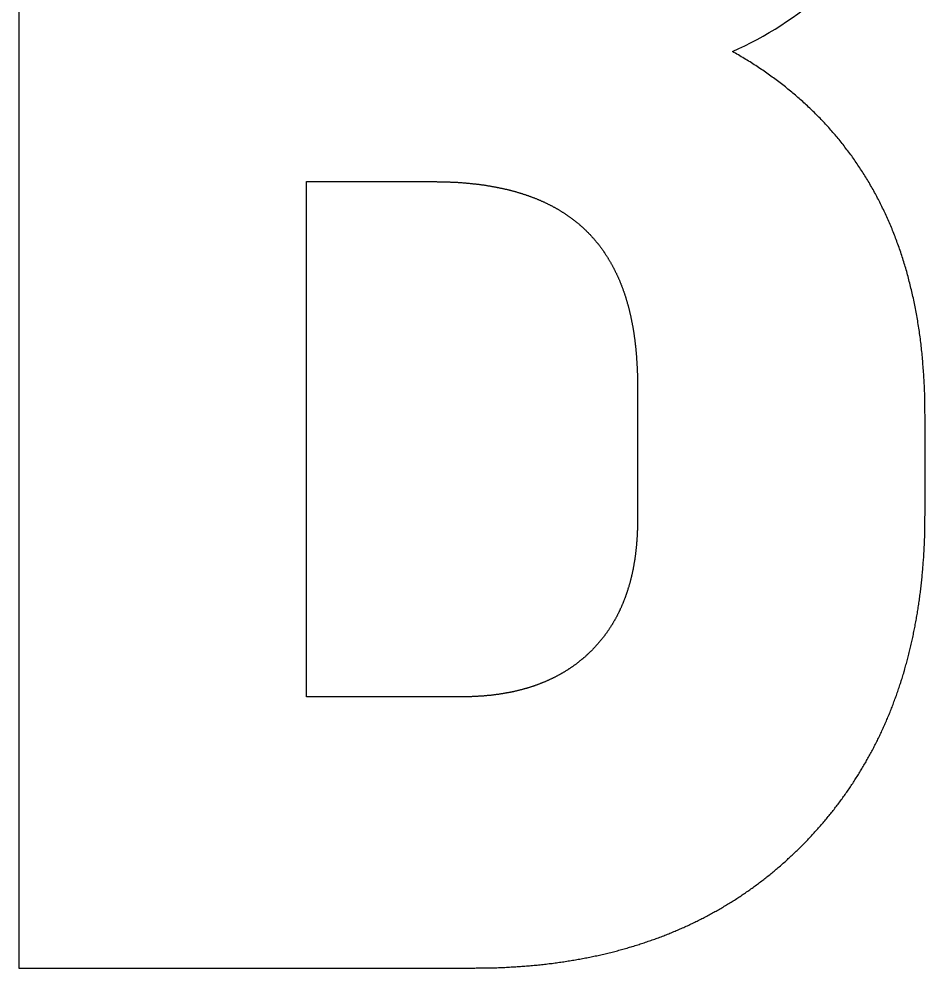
# Model space of a CAD drawing. Header units: millimetres. Extents: x -1211 to -100, y -1155 to 1320.
# Drawn here: x -291.93 to -280, y -617.96 to -605.46 of the extents above; entities that cross this region are included whole.
import ezdxf

# ---------------------------------------------------------------- set-up
doc = ezdxf.new("R2010")
doc.units = ezdxf.units.MM
doc.layers.get('0').update_dxf_attribs({"lineweight": 25, "true_color": 0xffffff})

msp = doc.modelspace()

# ---------------------------------------------------------------- linework, layer by layer
at = {"color": 5, "true_color": 0x0000ff, "flags": 128}
msp.add_lwpolyline([(-291.932, -592.964), (-291.932, -617.964), (-285.932, -617.964), (-285.911, -617.963), (-285.89, -617.963), (-285.869, -617.963), (-285.848, -617.963), (-285.826, -617.963), (-285.805, -617.963), (-285.784, -617.962), (-285.764, -617.962), (-285.743, -617.961), (-285.722, -617.961), (-285.701, -617.961), (-285.68, -617.96), (-285.659, -617.959), (-285.639, -617.959), (-285.618, -617.958), (-285.597, -617.957), (-285.576, -617.956), (-285.556, -617.955), (-285.535, -617.955), (-285.515, -617.954), (-285.494, -617.953), (-285.474, -617.951), (-285.453, -617.95), (-285.433, -617.949), (-285.412, -617.948), (-285.392, -617.947), (-285.372, -617.945), (-285.352, -617.944), (-285.331, -617.943), (-285.311, -617.941), (-285.291, -617.94), (-285.271, -617.938), (-285.251, -617.936), (-285.231, -617.935), (-285.211, -617.933), (-285.191, -617.931), (-285.171, -617.93), (-285.151, -617.928), (-285.131, -617.926), (-285.111, -617.924), (-285.091, -617.922), (-285.071, -617.92), (-285.051, -617.918), (-285.032, -617.915), (-285.012, -617.913), (-284.992, -617.911), (-284.973, -617.909), (-284.953, -617.906), (-284.934, -617.904), (-284.914, -617.902), (-284.895, -617.899), (-284.875, -617.896), (-284.856, -617.894), (-284.836, -617.891), (-284.817, -617.888), (-284.798, -617.886), (-284.778, -617.883), (-284.759, -617.88), (-284.74, -617.877), (-284.721, -617.874), (-284.701, -617.871), (-284.682, -617.868), (-284.663, -617.865), (-284.644, -617.862), (-284.625, -617.859), (-284.606, -617.855), (-284.587, -617.852), (-284.568, -617.849), (-284.549, -617.845), (-284.53, -617.842), (-284.512, -617.839), (-284.493, -617.835), (-284.474, -617.831), (-284.455, -617.828), (-284.437, -617.824), (-284.418, -617.82), (-284.399, -617.816), (-284.381, -617.813), (-284.362, -617.809), (-284.344, -617.805), (-284.325, -617.801), (-284.307, -617.797), (-284.288, -617.793), (-284.27, -617.789), (-284.252, -617.784), (-284.233, -617.78), (-284.215, -617.776), (-284.197, -617.771), (-284.179, -617.767), (-284.16, -617.763), (-284.142, -617.758), (-284.124, -617.754), (-284.106, -617.749), (-284.088, -617.744), (-284.07, -617.74), (-284.052, -617.735), (-284.034, -617.73), (-284.016, -617.725), (-283.998, -617.72), (-283.98, -617.716), (-283.963, -617.711), (-283.945, -617.706), (-283.927, -617.7), (-283.909, -617.695), (-283.892, -617.69), (-283.874, -617.685), (-283.857, -617.68), (-283.839, -617.674), (-283.821, -617.669), (-283.804, -617.663), (-283.786, -617.658), (-283.769, -617.652), (-283.752, -617.647), (-283.734, -617.641), (-283.717, -617.636), (-283.7, -617.63), (-283.682, -617.624), (-283.665, -617.618), (-283.648, -617.612), (-283.631, -617.606), (-283.614, -617.6), (-283.596, -617.594), (-283.579, -617.588), (-283.562, -617.582), (-283.545, -617.576), (-283.528, -617.57), (-283.511, -617.564), (-283.495, -617.557), (-283.478, -617.551), (-283.461, -617.544), (-283.444, -617.538), (-283.427, -617.531), (-283.411, -617.525), (-283.394, -617.518), (-283.377, -617.512), (-283.361, -617.505), (-283.344, -617.498), (-283.327, -617.491), (-283.311, -617.484), (-283.294, -617.478), (-283.278, -617.471), (-283.262, -617.464), (-283.245, -617.456), (-283.229, -617.449), (-283.212, -617.442), (-283.196, -617.435), (-283.18, -617.428), (-283.164, -617.42), (-283.148, -617.413), (-283.131, -617.406), (-283.115, -617.398), (-283.099, -617.391), (-283.083, -617.383), (-283.067, -617.375), (-283.051, -617.368), (-283.035, -617.36), (-283.019, -617.352), (-283.003, -617.345), (-282.988, -617.337), (-282.972, -617.329), (-282.956, -617.321), (-282.94, -617.313), (-282.924, -617.305), (-282.909, -617.297), (-282.893, -617.288), (-282.877, -617.28), (-282.862, -617.272), (-282.846, -617.264), (-282.831, -617.255), (-282.815, -617.247), (-282.8, -617.238), (-282.785, -617.23), (-282.769, -617.221), (-282.754, -617.213), (-282.738, -617.204), (-282.723, -617.195), (-282.708, -617.187), (-282.693, -617.178), (-282.678, -617.169), (-282.662, -617.16), (-282.647, -617.151), (-282.632, -617.142), (-282.617, -617.133), (-282.602, -617.124), (-282.587, -617.115), (-282.572, -617.106), (-282.557, -617.096), (-282.543, -617.087), (-282.528, -617.078), (-282.513, -617.068), (-282.498, -617.059), (-282.483, -617.049), (-282.469, -617.04), (-282.454, -617.03), (-282.439, -617.021), (-282.425, -617.011), (-282.41, -617.001), (-282.396, -616.991), (-282.381, -616.982), (-282.367, -616.972), (-282.352, -616.962), (-282.338, -616.952), (-282.324, -616.942), (-282.309, -616.932), (-282.295, -616.921), (-282.281, -616.911), (-282.266, -616.901), (-282.252, -616.891), (-282.238, -616.88), (-282.224, -616.87), (-282.21, -616.86), (-282.196, -616.849), (-282.182, -616.839), (-282.168, -616.828), (-282.154, -616.817), (-282.14, -616.807), (-282.126, -616.796), (-282.112, -616.785), (-282.098, -616.774), (-282.085, -616.763), (-282.071, -616.752), (-282.057, -616.741), (-282.043, -616.73), (-282.03, -616.719), (-282.016, -616.708), (-282.003, -616.697), (-281.989, -616.686), (-281.975, -616.675), (-281.962, -616.663), (-281.949, -616.652), (-281.935, -616.64), (-281.922, -616.629), (-281.908, -616.617), (-281.895, -616.606), (-281.882, -616.594), (-281.869, -616.582), (-281.855, -616.571), (-281.842, -616.559), (-281.829, -616.547), (-281.816, -616.535), (-281.803, -616.523), (-281.79, -616.511), (-281.777, -616.499), (-281.764, -616.487), (-281.751, -616.475), (-281.738, -616.463), (-281.725, -616.451), (-281.712, -616.438), (-281.699, -616.426), (-281.687, -616.414), (-281.674, -616.401), (-281.661, -616.389), (-281.648, -616.376), (-281.636, -616.364), (-281.623, -616.351), (-281.611, -616.339), (-281.598, -616.326), (-281.586, -616.313), (-281.573, -616.3), (-281.561, -616.287), (-281.548, -616.275), (-281.536, -616.262), (-281.524, -616.249), (-281.512, -616.236), (-281.5, -616.223), (-281.488, -616.21), (-281.475, -616.197), (-281.463, -616.184), (-281.452, -616.171), (-281.44, -616.158), (-281.428, -616.144), (-281.416, -616.131), (-281.404, -616.118), (-281.393, -616.105), (-281.381, -616.091), (-281.369, -616.078), (-281.358, -616.065), (-281.346, -616.051), (-281.335, -616.038), (-281.323, -616.024), (-281.312, -616.011), (-281.301, -615.997), (-281.29, -615.984), (-281.278, -615.97), (-281.267, -615.956), (-281.256, -615.943), (-281.245, -615.929), (-281.234, -615.915), (-281.223, -615.901), (-281.212, -615.888), (-281.201, -615.874), (-281.19, -615.86), (-281.18, -615.846), (-281.169, -615.832), (-281.158, -615.818), (-281.148, -615.804), (-281.137, -615.79), (-281.127, -615.776), (-281.116, -615.762), (-281.106, -615.748), (-281.095, -615.734), (-281.085, -615.719), (-281.075, -615.705), (-281.064, -615.691), (-281.054, -615.677), (-281.044, -615.662), (-281.034, -615.648), (-281.024, -615.633), (-281.014, -615.619), (-281.004, -615.604), (-280.994, -615.59), (-280.984, -615.575), (-280.975, -615.561), (-280.965, -615.546), (-280.955, -615.532), (-280.946, -615.517), (-280.936, -615.502), (-280.926, -615.487), (-280.917, -615.473), (-280.908, -615.458), (-280.898, -615.443), (-280.889, -615.428), (-280.879, -615.413), (-280.87, -615.398), (-280.861, -615.383), (-280.852, -615.368), (-280.843, -615.353), (-280.834, -615.338), (-280.825, -615.323), (-280.816, -615.308), (-280.807, -615.293), (-280.798, -615.278), (-280.789, -615.262), (-280.78, -615.247), (-280.772, -615.232), (-280.763, -615.216), (-280.755, -615.201), (-280.746, -615.186), (-280.737, -615.17), (-280.729, -615.155), (-280.721, -615.139), (-280.712, -615.124), (-280.704, -615.108), (-280.696, -615.093), (-280.687, -615.077), (-280.679, -615.061), (-280.671, -615.046), (-280.663, -615.03), (-280.655, -615.014), (-280.647, -614.998), (-280.639, -614.982), (-280.631, -614.967), (-280.623, -614.951), (-280.616, -614.935), (-280.608, -614.919), (-280.6, -614.903), (-280.593, -614.887), (-280.585, -614.871), (-280.578, -614.855), (-280.57, -614.838), (-280.563, -614.822), (-280.555, -614.806), (-280.548, -614.79), (-280.541, -614.774), (-280.533, -614.757), (-280.526, -614.741), (-280.519, -614.725), (-280.512, -614.708), (-280.505, -614.692), (-280.498, -614.675), (-280.491, -614.659), (-280.484, -614.642), (-280.477, -614.626), (-280.471, -614.609), (-280.464, -614.592), (-280.457, -614.576), (-280.45, -614.559), (-280.444, -614.542), (-280.437, -614.526), (-280.431, -614.509), (-280.424, -614.492), (-280.418, -614.475), (-280.412, -614.458), (-280.405, -614.441), (-280.399, -614.424), (-280.393, -614.407), (-280.387, -614.39), (-280.381, -614.373), (-280.375, -614.356), (-280.368, -614.339), (-280.363, -614.322), (-280.357, -614.305), (-280.351, -614.287), (-280.345, -614.27), (-280.339, -614.253), (-280.333, -614.235), (-280.328, -614.218), (-280.322, -614.201), (-280.317, -614.183), (-280.311, -614.166), (-280.306, -614.148), (-280.3, -614.131), (-280.295, -614.113), (-280.29, -614.096), (-280.284, -614.078), (-280.279, -614.06), (-280.274, -614.043), (-280.269, -614.025), (-280.264, -614.007), (-280.259, -613.989), (-280.254, -613.971), (-280.249, -613.954), (-280.244, -613.936), (-280.239, -613.918), (-280.234, -613.9), (-280.229, -613.882), (-280.225, -613.864), (-280.22, -613.846), (-280.216, -613.828), (-280.211, -613.809), (-280.207, -613.791), (-280.202, -613.773), (-280.198, -613.755), (-280.193, -613.737), (-280.189, -613.718), (-280.185, -613.7), (-280.181, -613.682), (-280.177, -613.663), (-280.172, -613.645), (-280.168, -613.626), (-280.164, -613.608), (-280.16, -613.589), (-280.157, -613.571), (-280.153, -613.552), (-280.149, -613.533), (-280.145, -613.515), (-280.141, -613.496), (-280.138, -613.477), (-280.134, -613.459), (-280.131, -613.44), (-280.127, -613.421), (-280.124, -613.402), (-280.12, -613.383), (-280.117, -613.364), (-280.114, -613.345), (-280.11, -613.326), (-280.107, -613.307), (-280.104, -613.288), (-280.101, -613.269), (-280.098, -613.25), (-280.095, -613.231), (-280.092, -613.212), (-280.089, -613.192), (-280.086, -613.173), (-280.083, -613.154), (-280.08, -613.135), (-280.078, -613.115), (-280.075, -613.096), (-280.072, -613.076), (-280.07, -613.057), (-280.067, -613.037), (-280.065, -613.018), (-280.062, -612.998), (-280.06, -612.979), (-280.058, -612.959), (-280.055, -612.939), (-280.053, -612.92), (-280.051, -612.9), (-280.049, -612.88), (-280.047, -612.861), (-280.045, -612.841), (-280.043, -612.821), (-280.041, -612.801), (-280.039, -612.781), (-280.037, -612.761), (-280.035, -612.741), (-280.034, -612.721), (-280.032, -612.701), (-280.03, -612.681), (-280.029, -612.661), (-280.027, -612.641), (-280.026, -612.62), (-280.024, -612.6), (-280.023, -612.58), (-280.021, -612.56), (-280.02, -612.539), (-280.019, -612.519), (-280.018, -612.499), (-280.016, -612.478), (-280.015, -612.458), (-280.014, -612.437), (-280.013, -612.417), (-280.012, -612.396), (-280.011, -612.376), (-280.011, -612.355), (-280.01, -612.334), (-280.009, -612.314), (-280.008, -612.293), (-280.008, -612.272), (-280.007, -612.251), (-280.006, -612.23), (-280.006, -612.21), (-280.005, -612.189), (-280.005, -612.168), (-280.005, -612.147), (-280.004, -612.126), (-280.004, -612.105), (-280.004, -612.084), (-280.004, -612.063), (-280.004, -612.042), (-280.004, -612.02), (-280.003, -611.999), (-280.003, -610.678), (-280.004, -610.652), (-280.004, -610.625), (-280.004, -610.599), (-280.004, -610.573), (-280.004, -610.547), (-280.005, -610.521), (-280.005, -610.496), (-280.006, -610.47), (-280.007, -610.444), (-280.007, -610.418), (-280.008, -610.393), (-280.009, -610.367), (-280.01, -610.342), (-280.011, -610.316), (-280.012, -610.291), (-280.013, -610.266), (-280.015, -610.24), (-280.016, -610.215), (-280.017, -610.19), (-280.019, -610.165), (-280.021, -610.14), (-280.022, -610.115), (-280.024, -610.09), (-280.026, -610.065), (-280.028, -610.04), (-280.03, -610.016), (-280.032, -609.991), (-280.034, -609.966), (-280.036, -609.942), (-280.038, -609.917), (-280.041, -609.893), (-280.043, -609.869), (-280.046, -609.844), (-280.048, -609.82), (-280.051, -609.796), (-280.054, -609.772), (-280.056, -609.748), (-280.059, -609.724), (-280.062, -609.7), (-280.065, -609.676), (-280.069, -609.652), (-280.072, -609.628), (-280.075, -609.604), (-280.078, -609.581), (-280.082, -609.557), (-280.085, -609.534), (-280.089, -609.51), (-280.093, -609.487), (-280.096, -609.463), (-280.1, -609.44), (-280.104, -609.417), (-280.108, -609.394), (-280.112, -609.37), (-280.116, -609.347), (-280.121, -609.324), (-280.125, -609.301), (-280.129, -609.278), (-280.134, -609.256), (-280.138, -609.233), (-280.143, -609.21), (-280.147, -609.187), (-280.152, -609.165), (-280.157, -609.142), (-280.162, -609.12), (-280.167, -609.097), (-280.172, -609.075), (-280.177, -609.053), (-280.182, -609.03), (-280.188, -609.008), (-280.193, -608.986), (-280.199, -608.964), (-280.204, -608.942), (-280.21, -608.92), (-280.215, -608.898), (-280.221, -608.876), (-280.227, -608.854), (-280.233, -608.833), (-280.239, -608.811), (-280.245, -608.789), (-280.251, -608.768), (-280.257, -608.746), (-280.264, -608.725), (-280.27, -608.704), (-280.277, -608.682), (-280.283, -608.661), (-280.29, -608.64), (-280.296, -608.619), (-280.303, -608.598), (-280.31, -608.577), (-280.317, -608.556), (-280.324, -608.535), (-280.331, -608.514), (-280.338, -608.493), (-280.345, -608.472), (-280.353, -608.452), (-280.36, -608.431), (-280.368, -608.411), (-280.375, -608.39), (-280.383, -608.37), (-280.39, -608.349), (-280.398, -608.329), (-280.406, -608.309), (-280.414, -608.289), (-280.422, -608.268), (-280.43, -608.248), (-280.438, -608.228), (-280.446, -608.208), (-280.455, -608.188), (-280.463, -608.169), (-280.472, -608.149), (-280.48, -608.129), (-280.489, -608.109), (-280.498, -608.09), (-280.506, -608.07), (-280.515, -608.051), (-280.524, -608.031), (-280.533, -608.012), (-280.542, -607.993), (-280.551, -607.973), (-280.561, -607.954), (-280.57, -607.935), (-280.579, -607.916), (-280.589, -607.897), (-280.598, -607.878), (-280.608, -607.859), (-280.618, -607.84), (-280.628, -607.822), (-280.637, -607.803), (-280.647, -607.784), (-280.657, -607.766), (-280.667, -607.747), (-280.678, -607.728), (-280.688, -607.71), (-280.698, -607.692), (-280.709, -607.673), (-280.719, -607.655), (-280.73, -607.637), (-280.74, -607.619), (-280.751, -607.601), (-280.762, -607.583), (-280.773, -607.565), (-280.784, -607.547), (-280.795, -607.529), (-280.806, -607.511), (-280.817, -607.493), (-280.828, -607.476), (-280.84, -607.458), (-280.851, -607.441), (-280.862, -607.423), (-280.874, -607.406), (-280.886, -607.388), (-280.897, -607.371), (-280.909, -607.354), (-280.921, -607.337), (-280.933, -607.319), (-280.945, -607.302), (-280.957, -607.285), (-280.969, -607.268), (-280.982, -607.252), (-280.994, -607.235), (-281.006, -607.218), (-281.019, -607.201), (-281.031, -607.185), (-281.044, -607.168), (-281.057, -607.151), (-281.07, -607.135), (-281.083, -607.118), (-281.096, -607.102), (-281.109, -607.086), (-281.122, -607.07), (-281.135, -607.053), (-281.148, -607.037), (-281.162, -607.021), (-281.175, -607.005), (-281.188, -606.989), (-281.202, -606.973), (-281.216, -606.957), (-281.229, -606.942), (-281.243, -606.926), (-281.257, -606.91), (-281.271, -606.895), (-281.285, -606.879), (-281.299, -606.864), (-281.313, -606.848), (-281.328, -606.833), (-281.342, -606.818), (-281.357, -606.802), (-281.371, -606.787), (-281.386, -606.772), (-281.4, -606.757), (-281.415, -606.742), (-281.43, -606.727), (-281.445, -606.712), (-281.46, -606.697), (-281.475, -606.682), (-281.49, -606.668), (-281.505, -606.653), (-281.52, -606.638), (-281.536, -606.624), (-281.551, -606.609), (-281.567, -606.595), (-281.582, -606.581), (-281.598, -606.566), (-281.614, -606.552), (-281.63, -606.538), (-281.645, -606.524), (-281.661, -606.51), (-281.677, -606.496), (-281.694, -606.482), (-281.71, -606.468), (-281.726, -606.454), (-281.742, -606.44), (-281.759, -606.426), (-281.775, -606.413), (-281.792, -606.399), (-281.809, -606.386), (-281.825, -606.372), (-281.842, -606.359), (-281.859, -606.345), (-281.876, -606.332), (-281.893, -606.319), (-281.91, -606.306), (-281.928, -606.292), (-281.945, -606.279), (-281.962, -606.266), (-281.98, -606.253), (-281.997, -606.24), (-282.015, -606.228), (-282.033, -606.215), (-282.05, -606.202), (-282.068, -606.189), (-282.086, -606.177), (-282.104, -606.164), (-282.122, -606.152), (-282.14, -606.139), (-282.158, -606.127), (-282.177, -606.115), (-282.195, -606.102), (-282.214, -606.09), (-282.232, -606.078), (-282.251, -606.066), (-282.269, -606.054), (-282.288, -606.042), (-282.307, -606.03), (-282.326, -606.018), (-282.345, -606.007), (-282.364, -605.995), (-282.383, -605.983), (-282.402, -605.972), (-282.422, -605.96), (-282.441, -605.949), (-282.461, -605.937), (-282.48, -605.926), (-282.5, -605.915), (-282.519, -605.903), (-282.539, -605.892, 0.156907), (-280.414, -603.999, 0.134483)], format="xyb", dxfattribs=at)
msp.add_lwpolyline([(-288.146, -614.392), (-288.146, -607.606), (-286.468, -607.606), (-286.457, -607.606), (-286.447, -607.606), (-286.436, -607.606), (-286.426, -607.607), (-286.415, -607.607), (-286.405, -607.607), (-286.394, -607.607), (-286.384, -607.607), (-286.373, -607.607), (-286.363, -607.607), (-286.352, -607.608), (-286.342, -607.608), (-286.332, -607.608), (-286.321, -607.608), (-286.311, -607.609), (-286.301, -607.609), (-286.291, -607.609), (-286.28, -607.61), (-286.27, -607.61), (-286.26, -607.61), (-286.25, -607.611), (-286.24, -607.611), (-286.23, -607.612), (-286.219, -607.612), (-286.209, -607.613), (-286.199, -607.613), (-286.189, -607.614), (-286.179, -607.614), (-286.169, -607.615), (-286.159, -607.615), (-286.149, -607.616), (-286.139, -607.617), (-286.129, -607.617), (-286.12, -607.618), (-286.11, -607.619), (-286.1, -607.619), (-286.09, -607.62), (-286.08, -607.621), (-286.07, -607.622), (-286.061, -607.622), (-286.051, -607.623), (-286.041, -607.624), (-286.032, -607.625), (-286.022, -607.626), (-286.012, -607.627), (-286.003, -607.628), (-285.993, -607.629), (-285.983, -607.63), (-285.974, -607.631), (-285.964, -607.632), (-285.955, -607.633), (-285.945, -607.634), (-285.936, -607.635), (-285.926, -607.636), (-285.917, -607.637), (-285.907, -607.638), (-285.898, -607.639), (-285.889, -607.64), (-285.879, -607.641), (-285.87, -607.643), (-285.861, -607.644), (-285.851, -607.645), (-285.842, -607.646), (-285.833, -607.648), (-285.824, -607.649), (-285.814, -607.65), (-285.805, -607.652), (-285.796, -607.653), (-285.787, -607.654), (-285.778, -607.656), (-285.769, -607.657), (-285.759, -607.659), (-285.75, -607.66), (-285.741, -607.662), (-285.732, -607.663), (-285.723, -607.665), (-285.714, -607.666), (-285.705, -607.668), (-285.696, -607.669), (-285.688, -607.671), (-285.679, -607.673), (-285.67, -607.674), (-285.661, -607.676), (-285.652, -607.677), (-285.643, -607.679), (-285.635, -607.681), (-285.626, -607.683), (-285.617, -607.684), (-285.608, -607.686), (-285.6, -607.688), (-285.591, -607.69), (-285.582, -607.692), (-285.574, -607.694), (-285.565, -607.695), (-285.556, -607.697), (-285.548, -607.699), (-285.539, -607.701), (-285.531, -607.703), (-285.522, -607.705), (-285.514, -607.707), (-285.505, -607.709), (-285.497, -607.711), (-285.488, -607.713), (-285.48, -607.715), (-285.472, -607.718), (-285.463, -607.72), (-285.455, -607.722), (-285.447, -607.724), (-285.438, -607.726), (-285.43, -607.728), (-285.422, -607.731), (-285.414, -607.733), (-285.405, -607.735), (-285.397, -607.737), (-285.389, -607.74), (-285.381, -607.742), (-285.373, -607.744), (-285.365, -607.747), (-285.357, -607.749), (-285.348, -607.752), (-285.34, -607.754), (-285.332, -607.756), (-285.324, -607.759), (-285.316, -607.761), (-285.308, -607.764), (-285.301, -607.766), (-285.293, -607.769), (-285.285, -607.772), (-285.277, -607.774), (-285.269, -607.777), (-285.261, -607.779), (-285.253, -607.782), (-285.246, -607.785), (-285.238, -607.787), (-285.23, -607.79), (-285.222, -607.793), (-285.215, -607.796), (-285.207, -607.798), (-285.199, -607.801), (-285.192, -607.804), (-285.184, -607.807), (-285.176, -607.81), (-285.169, -607.813), (-285.161, -607.815), (-285.154, -607.818), (-285.146, -607.821), (-285.139, -607.824), (-285.131, -607.827), (-285.124, -607.83), (-285.116, -607.833), (-285.109, -607.836), (-285.102, -607.839), (-285.094, -607.842), (-285.087, -607.845), (-285.08, -607.849), (-285.072, -607.852), (-285.065, -607.855), (-285.058, -607.858), (-285.051, -607.861), (-285.043, -607.864), (-285.036, -607.868), (-285.029, -607.871), (-285.022, -607.874), (-285.015, -607.878), (-285.008, -607.881), (-285.001, -607.884), (-284.993, -607.888), (-284.986, -607.891), (-284.979, -607.894), (-284.972, -607.898), (-284.965, -607.901), (-284.958, -607.905), (-284.952, -607.908), (-284.945, -607.912), (-284.938, -607.915), (-284.931, -607.919), (-284.924, -607.922), (-284.917, -607.926), (-284.91, -607.929), (-284.904, -607.933), (-284.897, -607.937), (-284.89, -607.94), (-284.883, -607.944), (-284.877, -607.948), (-284.87, -607.951), (-284.863, -607.955), (-284.857, -607.959), (-284.85, -607.963), (-284.843, -607.966), (-284.837, -607.97), (-284.83, -607.974), (-284.824, -607.978), (-284.817, -607.982), (-284.811, -607.986), (-284.804, -607.99), (-284.798, -607.994), (-284.791, -607.998), (-284.785, -608.002), (-284.779, -608.006), (-284.772, -608.01), (-284.766, -608.014), (-284.76, -608.018), (-284.753, -608.022), (-284.747, -608.026), (-284.741, -608.03), (-284.735, -608.034), (-284.728, -608.038), (-284.722, -608.043), (-284.716, -608.047), (-284.71, -608.051), (-284.704, -608.055), (-284.698, -608.059), (-284.692, -608.064), (-284.685, -608.068), (-284.679, -608.072), (-284.673, -608.077), (-284.667, -608.081), (-284.661, -608.085), (-284.655, -608.09), (-284.65, -608.094), (-284.644, -608.099), (-284.638, -608.103), (-284.632, -608.108), (-284.626, -608.112), (-284.62, -608.117), (-284.614, -608.121), (-284.609, -608.126), (-284.603, -608.13), (-284.597, -608.135), (-284.591, -608.14), (-284.586, -608.144), (-284.58, -608.149), (-284.574, -608.154), (-284.569, -608.158), (-284.563, -608.163), (-284.557, -608.168), (-284.552, -608.173), (-284.546, -608.177), (-284.541, -608.182), (-284.535, -608.187), (-284.53, -608.192), (-284.524, -608.197), (-284.519, -608.202), (-284.513, -608.207), (-284.508, -608.212), (-284.503, -608.216), (-284.497, -608.221), (-284.492, -608.226), (-284.487, -608.231), (-284.481, -608.236), (-284.476, -608.242), (-284.471, -608.247), (-284.466, -608.252), (-284.46, -608.257), (-284.455, -608.262), (-284.45, -608.267), (-284.445, -608.272), (-284.44, -608.277), (-284.435, -608.283), (-284.429, -608.288), (-284.424, -608.293), (-284.419, -608.298), (-284.414, -608.304), (-284.409, -608.309), (-284.404, -608.314), (-284.399, -608.32), (-284.394, -608.325), (-284.389, -608.331), (-284.385, -608.336), (-284.38, -608.341), (-284.375, -608.347), (-284.37, -608.352), (-284.365, -608.358), (-284.36, -608.363), (-284.355, -608.369), (-284.351, -608.375), (-284.346, -608.38), (-284.341, -608.386), (-284.337, -608.391), (-284.332, -608.397), (-284.327, -608.403), (-284.323, -608.408), (-284.318, -608.414), (-284.313, -608.42), (-284.309, -608.426), (-284.304, -608.431), (-284.3, -608.437), (-284.295, -608.443), (-284.291, -608.449), (-284.286, -608.455), (-284.282, -608.461), (-284.277, -608.467), (-284.273, -608.473), (-284.268, -608.479), (-284.264, -608.485), (-284.26, -608.491), (-284.255, -608.497), (-284.251, -608.503), (-284.247, -608.509), (-284.242, -608.515), (-284.238, -608.521), (-284.234, -608.527), (-284.23, -608.533), (-284.225, -608.539), (-284.221, -608.546), (-284.217, -608.552), (-284.213, -608.558), (-284.209, -608.564), (-284.205, -608.57), (-284.201, -608.577), (-284.197, -608.583), (-284.192, -608.589), (-284.188, -608.596), (-284.184, -608.602), (-284.18, -608.609), (-284.177, -608.615), (-284.173, -608.621), (-284.169, -608.628), (-284.165, -608.634), (-284.161, -608.641), (-284.157, -608.647), (-284.153, -608.654), (-284.149, -608.661), (-284.146, -608.667), (-284.142, -608.674), (-284.138, -608.68), (-284.134, -608.687), (-284.131, -608.694), (-284.127, -608.701), (-284.123, -608.707), (-284.119, -608.714), (-284.116, -608.721), (-284.112, -608.728), (-284.109, -608.734), (-284.105, -608.741), (-284.101, -608.748), (-284.098, -608.755), (-284.094, -608.762), (-284.091, -608.769), (-284.087, -608.776), (-284.084, -608.783), (-284.081, -608.79), (-284.077, -608.797), (-284.074, -608.804), (-284.07, -608.811), (-284.067, -608.818), (-284.064, -608.825), (-284.06, -608.832), (-284.057, -608.839), (-284.054, -608.846), (-284.051, -608.853), (-284.047, -608.861), (-284.044, -608.868), (-284.041, -608.875), (-284.038, -608.882), (-284.035, -608.89), (-284.031, -608.897), (-284.028, -608.904), (-284.025, -608.911), (-284.022, -608.919), (-284.019, -608.926), (-284.016, -608.934), (-284.013, -608.941), (-284.01, -608.948), (-284.007, -608.956), (-284.004, -608.963), (-284.001, -608.971), (-283.998, -608.978), (-283.995, -608.986), (-283.992, -608.994), (-283.99, -609.001), (-283.987, -609.009), (-283.984, -609.016), (-283.981, -609.024), (-283.978, -609.032), (-283.976, -609.04), (-283.973, -609.047), (-283.97, -609.055), (-283.968, -609.063), (-283.965, -609.071), (-283.962, -609.078), (-283.96, -609.086), (-283.957, -609.094), (-283.954, -609.102), (-283.952, -609.11), (-283.949, -609.118), (-283.947, -609.126), (-283.944, -609.134), (-283.942, -609.142), (-283.939, -609.15), (-283.937, -609.158), (-283.934, -609.166), (-283.932, -609.174), (-283.93, -609.182), (-283.927, -609.19), (-283.925, -609.198), (-283.923, -609.206), (-283.92, -609.214), (-283.918, -609.223), (-283.916, -609.231), (-283.913, -609.239), (-283.911, -609.247), (-283.909, -609.255), (-283.907, -609.264), (-283.905, -609.272), (-283.902, -609.28), (-283.9, -609.289), (-283.898, -609.297), (-283.896, -609.306), (-283.894, -609.314), (-283.892, -609.322), (-283.89, -609.331), (-283.888, -609.339), (-283.886, -609.348), (-283.884, -609.356), (-283.882, -609.365), (-283.88, -609.374), (-283.878, -609.382), (-283.876, -609.391), (-283.875, -609.399), (-283.873, -609.408), (-283.871, -609.417), (-283.869, -609.425), (-283.867, -609.434), (-283.866, -609.443), (-283.864, -609.452), (-283.862, -609.46), (-283.86, -609.469), (-283.859, -609.478), (-283.857, -609.487), (-283.855, -609.496), (-283.854, -609.505), (-283.852, -609.514), (-283.851, -609.523), (-283.849, -609.532), (-283.847, -609.541), (-283.846, -609.55), (-283.844, -609.559), (-283.843, -609.568), (-283.841, -609.577), (-283.84, -609.586), (-283.839, -609.595), (-283.837, -609.604), (-283.836, -609.613), (-283.834, -609.622), (-283.833, -609.631), (-283.832, -609.641), (-283.831, -609.65), (-283.829, -609.659), (-283.828, -609.668), (-283.827, -609.678), (-283.826, -609.687), (-283.824, -609.696), (-283.823, -609.706), (-283.822, -609.715), (-283.821, -609.725), (-283.82, -609.734), (-283.819, -609.743), (-283.818, -609.753), (-283.816, -609.762), (-283.815, -609.772), (-283.814, -609.781), (-283.813, -609.791), (-283.812, -609.8), (-283.811, -609.81), (-283.811, -609.82), (-283.81, -609.829), (-283.809, -609.839), (-283.808, -609.849), (-283.807, -609.858), (-283.806, -609.868), (-283.805, -609.878), (-283.805, -609.888), (-283.804, -609.897), (-283.803, -609.907), (-283.802, -609.917), (-283.802, -609.927), (-283.801, -609.937), (-283.8, -609.947), (-283.8, -609.957), (-283.799, -609.966), (-283.798, -609.976), (-283.798, -609.986), (-283.797, -609.996), (-283.797, -610.006), (-283.796, -610.016), (-283.796, -610.027), (-283.795, -610.037), (-283.795, -610.047), (-283.794, -610.057), (-283.794, -610.067), (-283.793, -610.077), (-283.793, -610.087), (-283.792, -610.098), (-283.792, -610.108), (-283.792, -610.118), (-283.791, -610.128), (-283.791, -610.139), (-283.791, -610.149), (-283.791, -610.159), (-283.79, -610.17), (-283.79, -610.18), (-283.79, -610.19), (-283.79, -610.201), (-283.79, -610.211), (-283.79, -610.222), (-283.789, -610.232), (-283.789, -610.243), (-283.789, -610.253), (-283.789, -610.264), (-283.789, -610.274), (-283.789, -610.285), (-283.789, -612.071), (-283.789, -612.079), (-283.789, -612.088), (-283.789, -612.097), (-283.789, -612.105), (-283.789, -612.114), (-283.79, -612.122), (-283.79, -612.131), (-283.79, -612.139), (-283.79, -612.148), (-283.79, -612.156), (-283.79, -612.165), (-283.791, -612.173), (-283.791, -612.182), (-283.791, -612.19), (-283.791, -612.199), (-283.792, -612.207), (-283.792, -612.215), (-283.792, -612.224), (-283.793, -612.232), (-283.793, -612.241), (-283.793, -612.249), (-283.794, -612.257), (-283.794, -612.266), (-283.795, -612.274), (-283.795, -612.282), (-283.795, -612.29), (-283.796, -612.299), (-283.796, -612.307), (-283.797, -612.315), (-283.798, -612.323), (-283.798, -612.331), (-283.799, -612.34), (-283.799, -612.348), (-283.8, -612.356), (-283.801, -612.364), (-283.801, -612.372), (-283.802, -612.38), (-283.803, -612.388), (-283.803, -612.396), (-283.804, -612.404), (-283.805, -612.412), (-283.806, -612.42), (-283.806, -612.428), (-283.807, -612.436), (-283.808, -612.444), (-283.809, -612.452), (-283.81, -612.46), (-283.811, -612.468), (-283.811, -612.476), (-283.812, -612.484), (-283.813, -612.492), (-283.814, -612.5), (-283.815, -612.508), (-283.816, -612.515), (-283.817, -612.523), (-283.818, -612.531), (-283.819, -612.539), (-283.82, -612.547), (-283.821, -612.554), (-283.823, -612.562), (-283.824, -612.57), (-283.825, -612.578), (-283.826, -612.585), (-283.827, -612.593), (-283.828, -612.601), (-283.83, -612.608), (-283.831, -612.616), (-283.832, -612.624), (-283.833, -612.631), (-283.835, -612.639), (-283.836, -612.646), (-283.837, -612.654), (-283.839, -612.661), (-283.84, -612.669), (-283.841, -612.676), (-283.843, -612.684), (-283.844, -612.691), (-283.846, -612.699), (-283.847, -612.706), (-283.848, -612.714), (-283.85, -612.721), (-283.852, -612.729), (-283.853, -612.736), (-283.855, -612.743), (-283.856, -612.751), (-283.858, -612.758), (-283.859, -612.765), (-283.861, -612.773), (-283.863, -612.78), (-283.864, -612.787), (-283.866, -612.795), (-283.868, -612.802), (-283.869, -612.809), (-283.871, -612.816), (-283.873, -612.823), (-283.875, -612.831), (-283.876, -612.838), (-283.878, -612.845), (-283.88, -612.852), (-283.882, -612.859), (-283.884, -612.866), (-283.886, -612.874), (-283.887, -612.881), (-283.889, -612.888), (-283.891, -612.895), (-283.893, -612.902), (-283.895, -612.909), (-283.897, -612.916), (-283.899, -612.923), (-283.901, -612.93), (-283.903, -612.937), (-283.905, -612.944), (-283.908, -612.951), (-283.91, -612.958), (-283.912, -612.964), (-283.914, -612.971), (-283.916, -612.978), (-283.918, -612.985), (-283.92, -612.992), (-283.923, -612.999), (-283.925, -613.006), (-283.927, -613.012), (-283.929, -613.019), (-283.932, -613.026), (-283.934, -613.033), (-283.936, -613.039), (-283.939, -613.046), (-283.941, -613.053), (-283.943, -613.059), (-283.946, -613.066), (-283.948, -613.073), (-283.951, -613.079), (-283.953, -613.086), (-283.956, -613.093), (-283.958, -613.099), (-283.961, -613.106), (-283.963, -613.112), (-283.966, -613.119), (-283.968, -613.126), (-283.971, -613.132), (-283.973, -613.139), (-283.976, -613.145), (-283.979, -613.152), (-283.981, -613.158), (-283.984, -613.164), (-283.987, -613.171), (-283.989, -613.177), (-283.992, -613.184), (-283.995, -613.19), (-283.998, -613.196), (-284, -613.203), (-284.003, -613.209), (-284.006, -613.215), (-284.009, -613.222), (-284.012, -613.228), (-284.015, -613.234), (-284.018, -613.241), (-284.02, -613.247), (-284.023, -613.253), (-284.026, -613.259), (-284.029, -613.265), (-284.032, -613.272), (-284.035, -613.278), (-284.038, -613.284), (-284.041, -613.29), (-284.044, -613.296), (-284.048, -613.302), (-284.051, -613.308), (-284.054, -613.315), (-284.057, -613.321), (-284.06, -613.327), (-284.063, -613.333), (-284.066, -613.339), (-284.07, -613.345), (-284.073, -613.351), (-284.076, -613.357), (-284.079, -613.363), (-284.083, -613.369), (-284.086, -613.374), (-284.089, -613.38), (-284.093, -613.386), (-284.096, -613.392), (-284.099, -613.398), (-284.103, -613.404), (-284.106, -613.41), (-284.11, -613.416), (-284.113, -613.421), (-284.117, -613.427), (-284.12, -613.433), (-284.124, -613.439), (-284.127, -613.444), (-284.131, -613.45), (-284.134, -613.456), (-284.138, -613.462), (-284.141, -613.467), (-284.145, -613.473), (-284.149, -613.479), (-284.152, -613.484), (-284.156, -613.49), (-284.16, -613.495), (-284.163, -613.501), (-284.167, -613.507), (-284.171, -613.512), (-284.175, -613.518), (-284.179, -613.523), (-284.182, -613.529), (-284.186, -613.534), (-284.19, -613.54), (-284.194, -613.545), (-284.198, -613.551), (-284.202, -613.556), (-284.206, -613.561), (-284.21, -613.567), (-284.213, -613.572), (-284.217, -613.578), (-284.221, -613.583), (-284.225, -613.588), (-284.229, -613.594), (-284.234, -613.599), (-284.238, -613.604), (-284.242, -613.61), (-284.246, -613.615), (-284.25, -613.62), (-284.254, -613.625), (-284.258, -613.631), (-284.262, -613.636), (-284.267, -613.641), (-284.271, -613.646), (-284.275, -613.651), (-284.279, -613.656), (-284.284, -613.662), (-284.288, -613.667), (-284.292, -613.672), (-284.296, -613.677), (-284.301, -613.682), (-284.305, -613.687), (-284.31, -613.692), (-284.314, -613.697), (-284.318, -613.702), (-284.323, -613.707), (-284.327, -613.712), (-284.332, -613.717), (-284.336, -613.722), (-284.341, -613.727), (-284.345, -613.732), (-284.35, -613.737), (-284.354, -613.742), (-284.359, -613.746), (-284.364, -613.751), (-284.368, -613.756), (-284.373, -613.761), (-284.378, -613.766), (-284.382, -613.771), (-284.387, -613.775), (-284.392, -613.78), (-284.396, -613.785), (-284.401, -613.79), (-284.406, -613.794), (-284.411, -613.799), (-284.415, -613.804), (-284.42, -613.808), (-284.425, -613.813), (-284.43, -613.818), (-284.435, -613.822), (-284.44, -613.827), (-284.445, -613.831), (-284.449, -613.836), (-284.454, -613.841), (-284.459, -613.845), (-284.464, -613.85), (-284.469, -613.854), (-284.474, -613.858), (-284.479, -613.863), (-284.484, -613.867), (-284.489, -613.872), (-284.494, -613.876), (-284.499, -613.88), (-284.504, -613.885), (-284.509, -613.889), (-284.515, -613.893), (-284.52, -613.898), (-284.525, -613.902), (-284.53, -613.906), (-284.535, -613.91), (-284.54, -613.915), (-284.546, -613.919), (-284.551, -613.923), (-284.556, -613.927), (-284.561, -613.931), (-284.566, -613.935), (-284.572, -613.94), (-284.577, -613.944), (-284.582, -613.948), (-284.588, -613.952), (-284.593, -613.956), (-284.598, -613.96), (-284.604, -613.964), (-284.609, -613.968), (-284.614, -613.972), (-284.62, -613.976), (-284.625, -613.98), (-284.631, -613.984), (-284.636, -613.987), (-284.642, -613.991), (-284.647, -613.995), (-284.653, -613.999), (-284.658, -614.003), (-284.664, -614.007), (-284.669, -614.01), (-284.675, -614.014), (-284.68, -614.018), (-284.686, -614.022), (-284.692, -614.025), (-284.697, -614.029), (-284.703, -614.033), (-284.708, -614.036), (-284.714, -614.04), (-284.72, -614.043), (-284.725, -614.047), (-284.731, -614.051), (-284.737, -614.054), (-284.743, -614.058), (-284.748, -614.061), (-284.754, -614.065), (-284.76, -614.068), (-284.766, -614.072), (-284.772, -614.075), (-284.777, -614.078), (-284.783, -614.082), (-284.789, -614.085), (-284.795, -614.089), (-284.801, -614.092), (-284.807, -614.095), (-284.813, -614.099), (-284.819, -614.102), (-284.825, -614.105), (-284.831, -614.108), (-284.837, -614.112), (-284.843, -614.115), (-284.849, -614.118), (-284.855, -614.121), (-284.861, -614.124), (-284.867, -614.127), (-284.873, -614.131), (-284.879, -614.134), (-284.885, -614.137), (-284.891, -614.14), (-284.897, -614.143), (-284.903, -614.146), (-284.91, -614.149), (-284.916, -614.152), (-284.922, -614.155), (-284.928, -614.158), (-284.934, -614.161), (-284.941, -614.164), (-284.947, -614.167), (-284.953, -614.169), (-284.96, -614.172), (-284.966, -614.175), (-284.972, -614.178), (-284.979, -614.181), (-284.985, -614.184), (-284.991, -614.186), (-284.998, -614.189), (-285.004, -614.192), (-285.01, -614.195), (-285.017, -614.197), (-285.023, -614.2), (-285.03, -614.203), (-285.036, -614.205), (-285.043, -614.208), (-285.049, -614.21), (-285.056, -614.213), (-285.062, -614.216), (-285.069, -614.218), (-285.075, -614.221), (-285.082, -614.223), (-285.089, -614.226), (-285.095, -614.228), (-285.102, -614.231), (-285.108, -614.233), (-285.115, -614.236), (-285.122, -614.238), (-285.128, -614.24), (-285.135, -614.243), (-285.142, -614.245), (-285.149, -614.247), (-285.155, -614.25), (-285.162, -614.252), (-285.169, -614.254), (-285.176, -614.256), (-285.183, -614.259), (-285.189, -614.261), (-285.196, -614.263), (-285.203, -614.265), (-285.21, -614.267), (-285.217, -614.27), (-285.224, -614.272), (-285.231, -614.274), (-285.238, -614.276), (-285.245, -614.278), (-285.252, -614.28), (-285.258, -614.282), (-285.265, -614.284), (-285.272, -614.286), (-285.28, -614.288), (-285.287, -614.29), (-285.294, -614.292), (-285.301, -614.294), (-285.308, -614.296), (-285.315, -614.298), (-285.322, -614.299), (-285.329, -614.301), (-285.336, -614.303), (-285.343, -614.305), (-285.351, -614.307), (-285.358, -614.308), (-285.365, -614.31), (-285.372, -614.312), (-285.379, -614.314), (-285.387, -614.315), (-285.394, -614.317), (-285.401, -614.319), (-285.409, -614.32), (-285.416, -614.322), (-285.423, -614.324), (-285.431, -614.325), (-285.438, -614.327), (-285.445, -614.328), (-285.453, -614.33), (-285.46, -614.331), (-285.467, -614.333), (-285.475, -614.334), (-285.482, -614.336), (-285.49, -614.337), (-285.497, -614.339), (-285.505, -614.34), (-285.512, -614.341), (-285.52, -614.343), (-285.527, -614.344), (-285.535, -614.345), (-285.543, -614.347), (-285.55, -614.348), (-285.558, -614.349), (-285.565, -614.35), (-285.573, -614.352), (-285.581, -614.353), (-285.588, -614.354), (-285.596, -614.355), (-285.604, -614.356), (-285.611, -614.358), (-285.619, -614.359), (-285.627, -614.36), (-285.635, -614.361), (-285.642, -614.362), (-285.65, -614.363), (-285.658, -614.364), (-285.666, -614.365), (-285.674, -614.366), (-285.681, -614.367), (-285.689, -614.368), (-285.697, -614.369), (-285.705, -614.37), (-285.713, -614.371), (-285.721, -614.372), (-285.729, -614.372), (-285.737, -614.373), (-285.745, -614.374), (-285.753, -614.375), (-285.761, -614.376), (-285.769, -614.376), (-285.777, -614.377), (-285.785, -614.378), (-285.793, -614.379), (-285.801, -614.379), (-285.809, -614.38), (-285.817, -614.381), (-285.825, -614.381), (-285.834, -614.382), (-285.842, -614.383), (-285.85, -614.383), (-285.858, -614.384), (-285.866, -614.384), (-285.874, -614.385), (-285.883, -614.385), (-285.891, -614.386), (-285.899, -614.386), (-285.907, -614.387), (-285.916, -614.387), (-285.924, -614.388), (-285.932, -614.388), (-285.941, -614.388), (-285.949, -614.389), (-285.957, -614.389), (-285.966, -614.389), (-285.974, -614.39), (-285.983, -614.39), (-285.991, -614.39), (-285.999, -614.391), (-286.008, -614.391), (-286.016, -614.391), (-286.025, -614.391), (-286.033, -614.391), (-286.042, -614.391), (-286.05, -614.392), (-286.059, -614.392), (-286.068, -614.392), (-286.076, -614.392), (-286.085, -614.392), (-286.093, -614.392), (-286.102, -614.392), (-286.111, -614.392)], close=True, dxfattribs=at)

doc.saveas('drawing.dxf')
